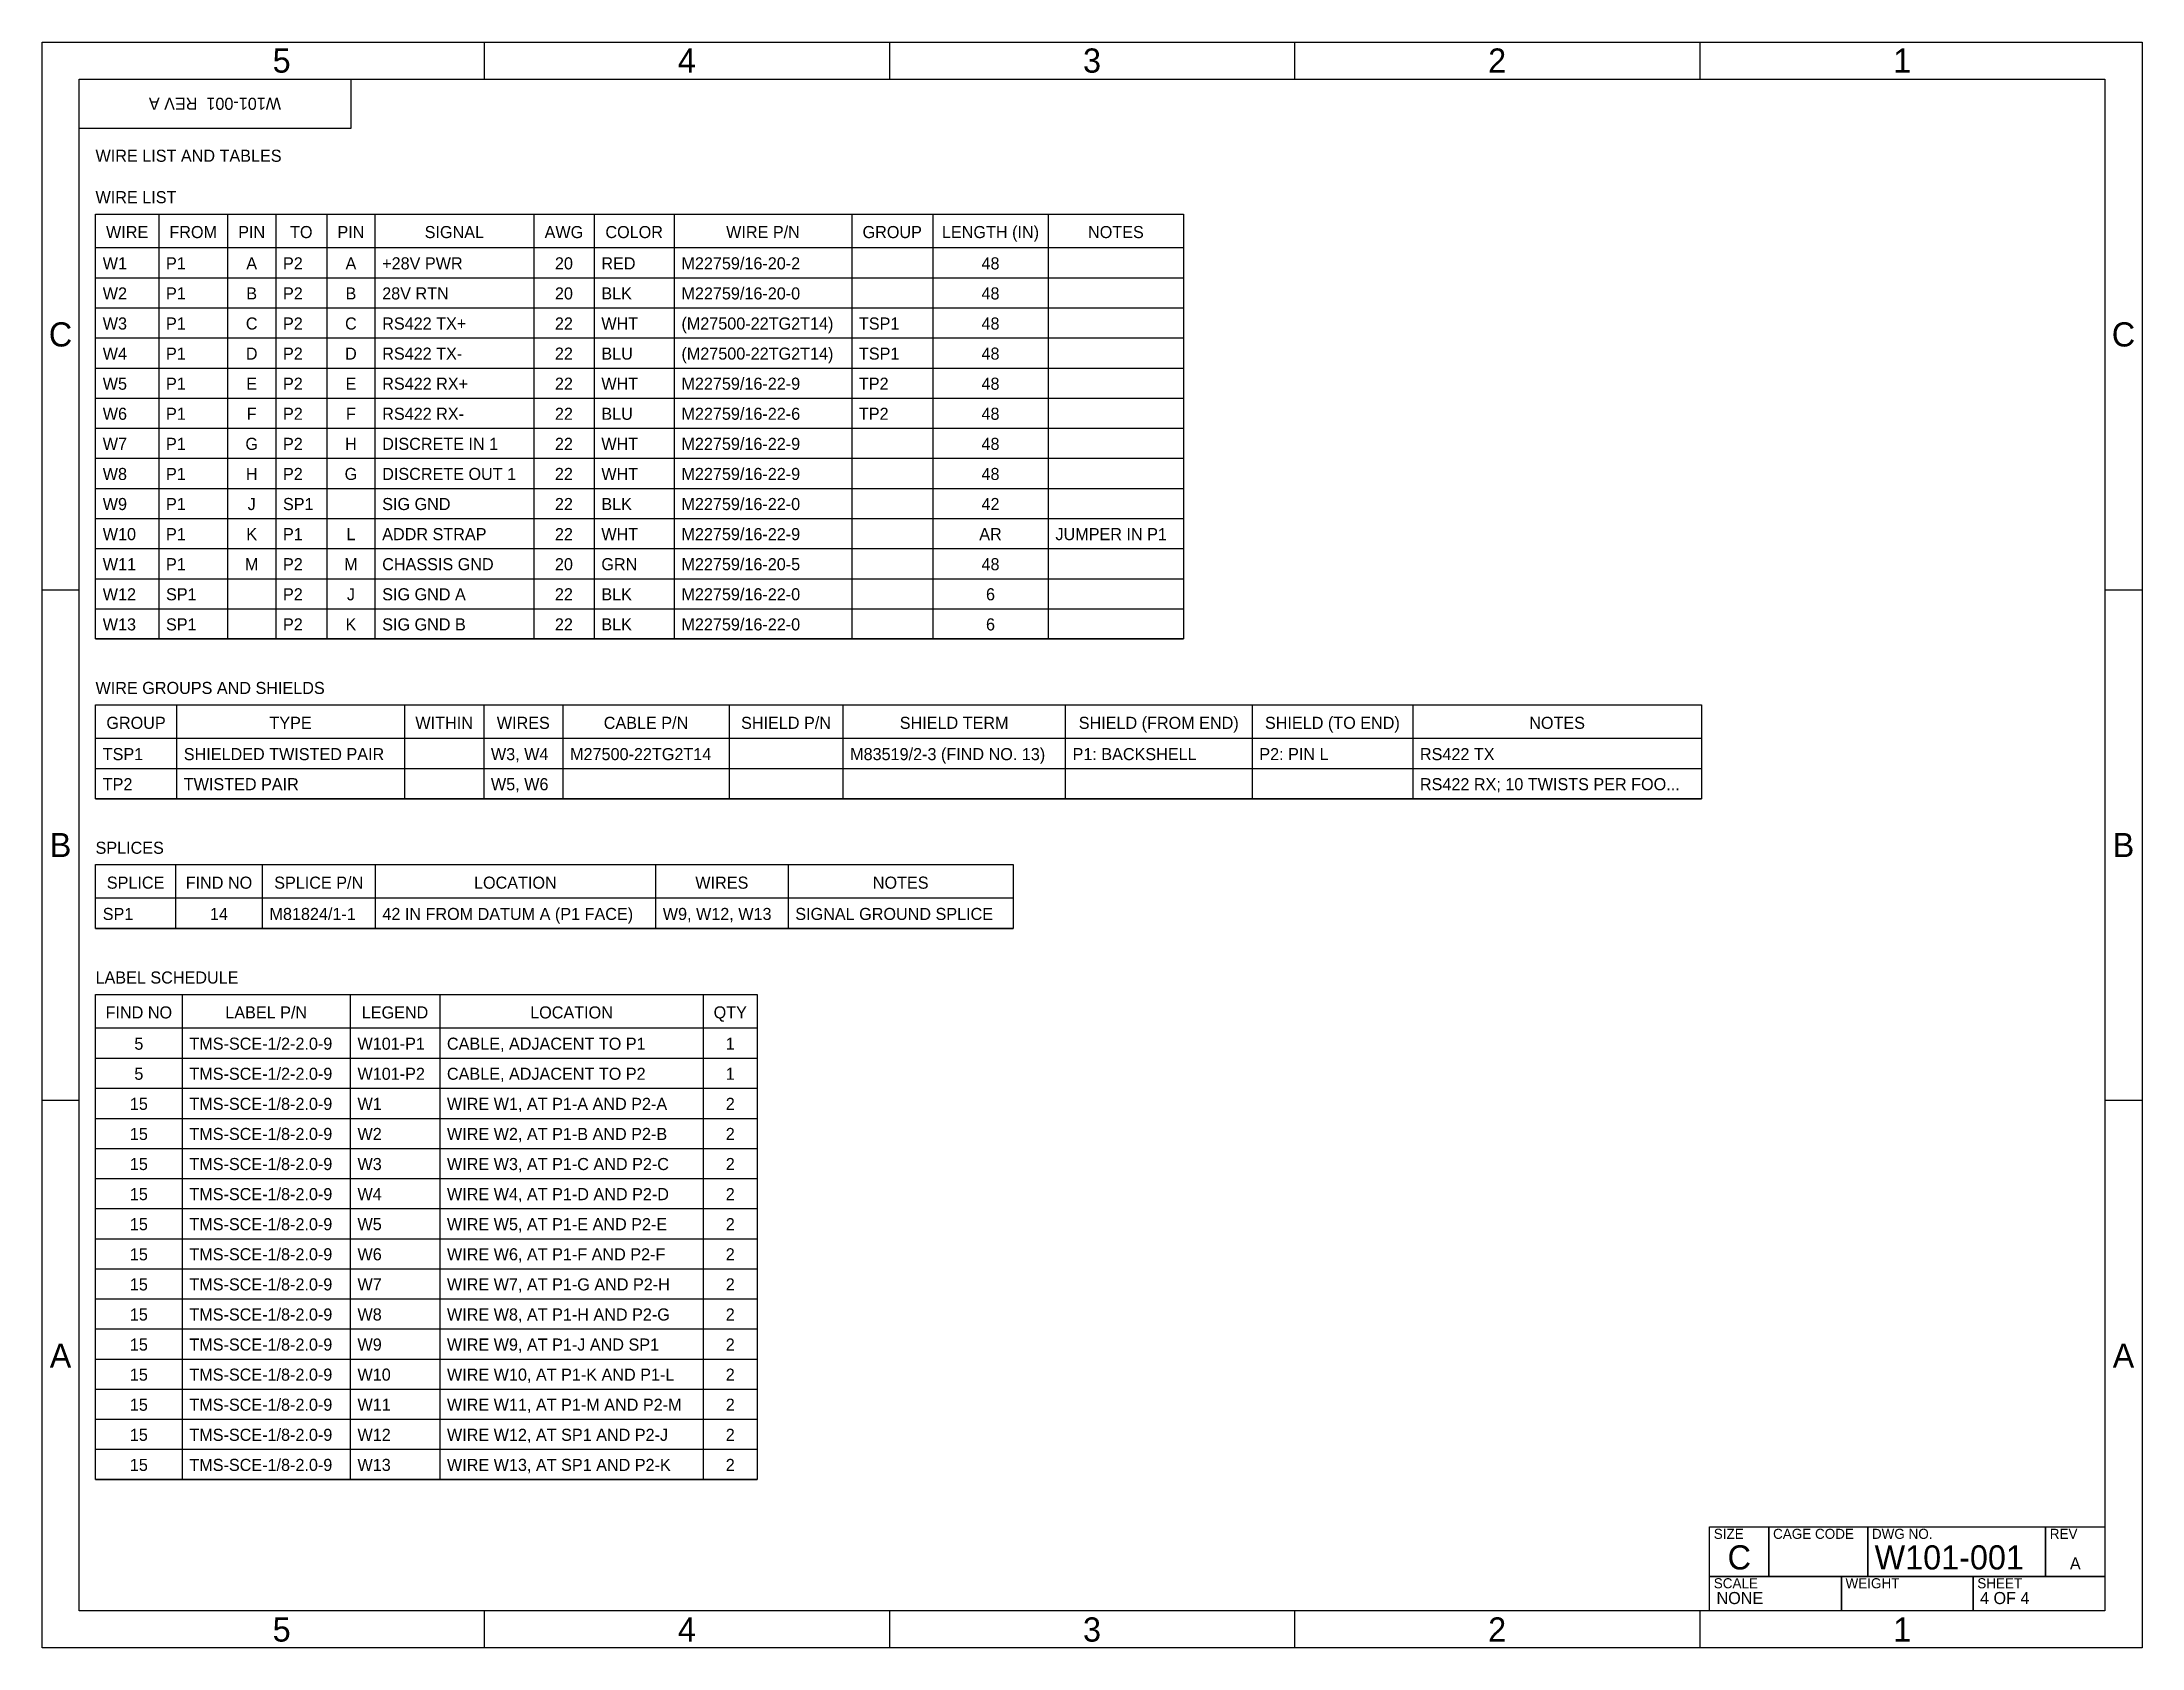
# Model space of a CAD drawing. Header units: inches. Extents: x 0.4 to 21.6, y 0.4 to 16.6.
import ezdxf
from ezdxf.enums import TextEntityAlignment as Align

# ---------------------------------------------------------------- set-up
doc = ezdxf.new("R2010")
doc.units = ezdxf.units.IN
doc.layers.get('0').update_dxf_attribs({"linetype": 'CONTINUOUS'})
for name, color, linetype in [('BORDER', 7, 'CONTINUOUS'), ('TABLES', 7, 'CONTINUOUS'), ('TITLE_BLOCK', 7, 'CONTINUOUS')]:
    doc.layers.add(name, color=color, linetype=linetype)

msp = doc.modelspace()

# ---------------------------------------------------------------- linework, layer by layer
at = {"layer": 'BORDER'}
for p, q in [((4.85, 16.625), (4.85, 16.25)), ((8.95, 16.625), (8.95, 16.25)), ((13.05, 16.625), (13.05, 16.25)), ((17.15, 16.625), (17.15, 16.25)), ((0.375, 11.0833), (0.75, 11.0833)), ((21.25, 11.0833), (21.625, 11.0833)), ((0.375, 5.9167), (0.75, 5.9167)), ((21.25, 5.9167), (21.625, 5.9167)), ((4.85, 0.75), (4.85, 0.375)), ((8.95, 0.75), (8.95, 0.375)), ((13.05, 0.75), (13.05, 0.375)), ((17.15, 0.75), (17.15, 0.375))]:
    msp.add_line(p, q, dxfattribs=at)
for points in [[(0.375, 16.625), (21.625, 16.625), (21.625, 0.375), (0.375, 0.375)], [(0.75, 16.25), (21.25, 16.25), (21.25, 0.75), (0.75, 0.75)], [(0.75, 16.25), (3.5, 16.25), (3.5, 15.75), (0.75, 15.75)]]:
    msp.add_lwpolyline(points, close=True, dxfattribs=at)
at = {"layer": 'TABLES'}
for p, q in [((1.5566, 14.8843), (1.5566, 10.5859)), ((2.2533, 14.8843), (2.2533, 10.5859)), ((2.7404, 14.8843), (2.7404, 10.5859)), ((3.2574, 14.8843), (3.2574, 10.5859)), ((3.7445, 14.8843), (3.7445, 10.5859)), ((5.3506, 14.8843), (5.3506, 10.5859)), ((5.9621, 14.8843), (5.9621, 10.5859)), ((6.7725, 14.8843), (6.7725, 10.5859)), ((8.5684, 14.8843), (8.5684, 10.5859)), ((9.3884, 14.8843), (9.3884, 10.5859)), ((10.5573, 14.8843), (10.5573, 10.5859)), ((0.9167, 14.239), (11.9267, 14.239)), ((0.9167, 13.9345), (11.9267, 13.9345)), ((0.9167, 13.6301), (11.9267, 13.6301)), ((0.9167, 13.3257), (11.9267, 13.3257)), ((0.9167, 13.0213), (11.9267, 13.0213)), ((0.9167, 12.7169), (11.9267, 12.7169)), ((0.9167, 12.4125), (11.9267, 12.4125)), ((0.9167, 12.108), (11.9267, 12.108)), ((0.9167, 11.8036), (11.9267, 11.8036)), ((0.9167, 11.4992), (11.9267, 11.4992)), ((0.9167, 11.1948), (11.9267, 11.1948)), ((0.9167, 10.8904), (11.9267, 10.8904)), ((0.9167, 10.5859), (11.9267, 10.5859)), ((1.7366, 9.9185), (1.7366, 8.9687)), ((4.0438, 9.9185), (4.0438, 8.9687)), ((4.8446, 9.9185), (4.8446, 8.9687)), ((5.6457, 9.9185), (5.6457, 8.9687)), ((7.3281, 9.9185), (7.3281, 8.9687)), ((8.4796, 9.9185), (8.4796, 8.9687)), ((10.7301, 9.9185), (10.7301, 8.9687)), ((12.6202, 9.9185), (12.6202, 8.9687)), ((14.2451, 9.9185), (14.2451, 8.9687)), ((0.9167, 9.2732), (17.1675, 9.2732)), ((0.9167, 8.9687), (17.1675, 8.9687)), ((1.7272, 8.3013), (1.7272, 7.6559)), ((2.604, 8.3013), (2.604, 7.6559)), ((3.7461, 8.3013), (3.7461, 7.6559)), ((6.5836, 8.3013), (6.5836, 7.6559)), ((7.9247, 8.3013), (7.9247, 7.6559)), ((0.9167, 7.6559), (10.2036, 7.6559)), ((1.7934, 6.9885), (1.7934, 2.0813)), ((3.4943, 6.9885), (3.4943, 2.0813)), ((4.3997, 6.9885), (4.3997, 2.0813)), ((7.0667, 6.9885), (7.0667, 2.0813)), ((0.9167, 6.3431), (7.6121, 6.3431)), ((0.9167, 6.0387), (7.6121, 6.0387)), ((0.9167, 5.7343), (7.6121, 5.7343)), ((0.9167, 5.4299), (7.6121, 5.4299)), ((0.9167, 5.1255), (7.6121, 5.1255)), ((0.9167, 4.8211), (7.6121, 4.8211)), ((0.9167, 4.5166), (7.6121, 4.5166)), ((0.9167, 4.2122), (7.6121, 4.2122)), ((0.9167, 3.9078), (7.6121, 3.9078)), ((0.9167, 3.6034), (7.6121, 3.6034)), ((0.9167, 3.299), (7.6121, 3.299)), ((0.9167, 2.9946), (7.6121, 2.9946)), ((0.9167, 2.6901), (7.6121, 2.6901)), ((0.9167, 2.3857), (7.6121, 2.3857)), ((0.9167, 2.0813), (7.6121, 2.0813))]:
    msp.add_line(p, q, dxfattribs=at)
for points in [[(0.9167, 14.8843), (11.9267, 14.8843), (11.9267, 14.5434), (0.9167, 14.5434)], [(0.9167, 14.8843), (11.9267, 14.8843), (11.9267, 10.5859), (0.9167, 10.5859)], [(0.9167, 9.9185), (17.1675, 9.9185), (17.1675, 9.5776), (0.9167, 9.5776)], [(0.9167, 9.9185), (17.1675, 9.9185), (17.1675, 8.9687), (0.9167, 8.9687)], [(0.9167, 8.3013), (10.2036, 8.3013), (10.2036, 7.9604), (0.9167, 7.9604)], [(0.9167, 8.3013), (10.2036, 8.3013), (10.2036, 7.6559), (0.9167, 7.6559)], [(0.9167, 6.9885), (7.6121, 6.9885), (7.6121, 6.6476), (0.9167, 6.6476)], [(0.9167, 6.9885), (7.6121, 6.9885), (7.6121, 2.0813), (0.9167, 2.0813)]]:
    msp.add_lwpolyline(points, close=True, dxfattribs=at)
at = {"layer": 'TITLE_BLOCK'}
for points in [[(17.25, 1.6), (21.25, 1.6), (21.25, 0.75), (17.25, 0.75)], [(17.25, 1.6), (17.85, 1.6), (17.85, 1.1), (17.25, 1.1)], [(17.85, 1.6), (18.85, 1.6), (18.85, 1.1), (17.85, 1.1)], [(18.85, 1.6), (20.65, 1.6), (20.65, 1.1), (18.85, 1.1)], [(20.65, 1.6), (21.25, 1.6), (21.25, 1.1), (20.65, 1.1)], [(17.25, 1.1), (18.5833, 1.1), (18.5833, 0.75), (17.25, 0.75)], [(18.5833, 1.1), (19.9167, 1.1), (19.9167, 0.75), (18.5833, 0.75)], [(19.9167, 1.1), (21.25, 1.1), (21.25, 0.75), (19.9167, 0.75)]]:
    msp.add_lwpolyline(points, close=True, dxfattribs=at)

# ---------------------------------------------------------------- texts
msp.add_text('WIRE LIST AND TABLES', height=0.1224).set_placement((0.9167, 15.4129))
at = {"layer": 'BORDER'}
for s, p in [('5', (2.8, 16.3148)), ('4', (6.9, 16.3148)), ('3', (11, 16.3148)), ('2', (15.1, 16.3148)), ('1', (19.2, 16.3148)), ('C', (0.5625, 13.5439)), ('C', (21.4375, 13.5439)), ('B', (0.5625, 8.3773)), ('B', (21.4375, 8.3773)), ('A', (0.5625, 3.2106)), ('A', (21.4375, 3.2106)), ('5', (2.8, 0.4398)), ('4', (6.9, 0.4398)), ('3', (11, 0.4398)), ('2', (15.1, 0.4398)), ('1', (19.2, 0.4398))]:
    msp.add_text(s, height=0.2448, dxfattribs=at).set_placement(p, align=Align.CENTER)
msp.add_text('W101-001  REV A', height=0.1224, rotation=180, dxfattribs=at).set_placement((2.125, 16.0614), align=Align.CENTER)
at = {"layer": 'TABLES'}
for s, p in [('WIRE LIST', (0.9167, 14.9939)), ('M22759/16-20-2', (6.8456, 14.3242)), ('W1', (0.9897, 14.3242)), ('P1', (1.6297, 14.3242)), ('P2', (2.8134, 14.3242)), ('+28V PWR', (3.8175, 14.3242)), ('RED', (6.0352, 14.3242)), ('W2', (0.9897, 14.0198)), ('P1', (1.6297, 14.0198)), ('P2', (2.8134, 14.0198)), ('28V RTN', (3.8175, 14.0198)), ('BLK', (6.0352, 14.0198)), ('M22759/16-20-0', (6.8456, 14.0198)), ('W3', (0.9897, 13.7154)), ('P1', (1.6297, 13.7154)), ('P2', (2.8134, 13.7154)), ('RS422 TX+', (3.8175, 13.7154)), ('WHT', (6.0352, 13.7154)), ('(M27500-22TG2T14)', (6.8456, 13.7154)), ('TSP1', (8.6415, 13.7154)), ('W4', (0.9897, 13.4109)), ('P1', (1.6297, 13.4109)), ('P2', (2.8134, 13.4109)), ('RS422 TX-', (3.8175, 13.4109)), ('BLU', (6.0352, 13.4109)), ('(M27500-22TG2T14)', (6.8456, 13.4109)), ('TSP1', (8.6415, 13.4109)), ('W5', (0.9897, 13.1065)), ('P1', (1.6297, 13.1065)), ('P2', (2.8134, 13.1065)), ('RS422 RX+', (3.8175, 13.1065)), ('WHT', (6.0352, 13.1065)), ('M22759/16-22-9', (6.8456, 13.1065)), ('TP2', (8.6415, 13.1065)), ('W6', (0.9897, 12.8021)), ('P1', (1.6297, 12.8021)), ('P2', (2.8134, 12.8021)), ('RS422 RX-', (3.8175, 12.8021)), ('BLU', (6.0352, 12.8021)), ('M22759/16-22-6', (6.8456, 12.8021)), ('TP2', (8.6415, 12.8021)), ('W7', (0.9897, 12.4977)), ('P1', (1.6297, 12.4977)), ('P2', (2.8134, 12.4977)), ('DISCRETE IN 1', (3.8175, 12.4977)), ('WHT', (6.0352, 12.4977)), ('M22759/16-22-9', (6.8456, 12.4977)), ('W8', (0.9897, 12.1933)), ('P1', (1.6297, 12.1933)), ('P2', (2.8134, 12.1933)), ('DISCRETE OUT 1', (3.8175, 12.1933)), ('WHT', (6.0352, 12.1933)), ('M22759/16-22-9', (6.8456, 12.1933)), ('W9', (0.9897, 11.8889)), ('P1', (1.6297, 11.8889)), ('SP1', (2.8134, 11.8889)), ('SIG GND', (3.8175, 11.8889)), ('BLK', (6.0352, 11.8889)), ('M22759/16-22-0', (6.8456, 11.8889)), ('W10', (0.9897, 11.5844)), ('P1', (1.6297, 11.5844)), ('P1', (2.8134, 11.5844)), ('ADDR STRAP', (3.8175, 11.5844)), ('WHT', (6.0352, 11.5844)), ('M22759/16-22-9', (6.8456, 11.5844)), ('JUMPER IN P1', (10.6304, 11.5844)), ('W11', (0.9897, 11.28)), ('P1', (1.6297, 11.28)), ('P2', (2.8134, 11.28)), ('CHASSIS GND', (3.8175, 11.28)), ('GRN', (6.0352, 11.28)), ('M22759/16-20-5', (6.8456, 11.28)), ('W12', (0.9897, 10.9756)), ('SP1', (1.6297, 10.9756)), ('P2', (2.8134, 10.9756)), ('SIG GND A', (3.8175, 10.9756)), ('BLK', (6.0352, 10.9756)), ('M22759/16-22-0', (6.8456, 10.9756)), ('W13', (0.9897, 10.6712)), ('SP1', (1.6297, 10.6712)), ('P2', (2.8134, 10.6712)), ('SIG GND B', (3.8175, 10.6712)), ('BLK', (6.0352, 10.6712)), ('M22759/16-22-0', (6.8456, 10.6712)), ('WIRE GROUPS AND SHIELDS', (0.9167, 10.0281)), ('TSP1', (0.9897, 9.3584)), ('SHIELDED TWISTED PAIR', (1.8097, 9.3584)), ('W3, W4', (4.9177, 9.3584)), ('M27500-22TG2T14', (5.7187, 9.3584)), ('M83519/2-3 (FIND NO. 13)', (8.5526, 9.3584)), ('P1: BACKSHELL', (10.8032, 9.3584)), ('P2: PIN L', (12.6932, 9.3584)), ('RS422 TX', (14.3182, 9.3584)), ('TP2', (0.9897, 9.054)), ('TWISTED PAIR', (1.8097, 9.054)), ('W5, W6', (4.9177, 9.054)), ('RS422 RX; 10 TWISTS PER FOO...', (14.3182, 9.054)), ('SPLICES', (0.9167, 8.4109)), ('SP1', (0.9897, 7.7412)), ('M81824/1-1', (2.677, 7.7412)), ('42 IN FROM DATUM A (P1 FACE)', (3.8192, 7.7412)), ('W9, W12, W13', (6.6567, 7.7412)), ('SIGNAL GROUND SPLICE', (7.9978, 7.7412)), ('LABEL SCHEDULE', (0.9167, 7.0981)), ('TMS-SCE-1/2-2.0-9', (1.8664, 6.4284)), ('W101-P1', (3.5674, 6.4284)), ('CABLE, ADJACENT TO P1', (4.4728, 6.4284)), ('TMS-SCE-1/2-2.0-9', (1.8664, 6.124)), ('W101-P2', (3.5674, 6.124)), ('CABLE, ADJACENT TO P2', (4.4728, 6.124)), ('TMS-SCE-1/8-2.0-9', (1.8664, 5.8195)), ('W1', (3.5674, 5.8195)), ('WIRE W1, AT P1-A AND P2-A', (4.4728, 5.8195)), ('TMS-SCE-1/8-2.0-9', (1.8664, 5.5151)), ('W2', (3.5674, 5.5151)), ('WIRE W2, AT P1-B AND P2-B', (4.4728, 5.5151)), ('TMS-SCE-1/8-2.0-9', (1.8664, 5.2107)), ('W3', (3.5674, 5.2107)), ('WIRE W3, AT P1-C AND P2-C', (4.4728, 5.2107)), ('TMS-SCE-1/8-2.0-9', (1.8664, 4.9063)), ('W4', (3.5674, 4.9063)), ('WIRE W4, AT P1-D AND P2-D', (4.4728, 4.9063)), ('TMS-SCE-1/8-2.0-9', (1.8664, 4.6019)), ('W5', (3.5674, 4.6019)), ('WIRE W5, AT P1-E AND P2-E', (4.4728, 4.6019)), ('TMS-SCE-1/8-2.0-9', (1.8664, 4.2975)), ('W6', (3.5674, 4.2975)), ('WIRE W6, AT P1-F AND P2-F', (4.4728, 4.2975)), ('TMS-SCE-1/8-2.0-9', (1.8664, 3.993)), ('W7', (3.5674, 3.993)), ('WIRE W7, AT P1-G AND P2-H', (4.4728, 3.993)), ('TMS-SCE-1/8-2.0-9', (1.8664, 3.6886)), ('W8', (3.5674, 3.6886)), ('WIRE W8, AT P1-H AND P2-G', (4.4728, 3.6886)), ('TMS-SCE-1/8-2.0-9', (1.8664, 3.3842)), ('W9', (3.5674, 3.3842)), ('WIRE W9, AT P1-J AND SP1', (4.4728, 3.3842)), ('TMS-SCE-1/8-2.0-9', (1.8664, 3.0798)), ('W10', (3.5674, 3.0798)), ('WIRE W10, AT P1-K AND P1-L', (4.4728, 3.0798)), ('TMS-SCE-1/8-2.0-9', (1.8664, 2.7754)), ('W11', (3.5674, 2.7754)), ('WIRE W11, AT P1-M AND P2-M', (4.4728, 2.7754)), ('TMS-SCE-1/8-2.0-9', (1.8664, 2.471)), ('W12', (3.5674, 2.471)), ('WIRE W12, AT SP1 AND P2-J', (4.4728, 2.471)), ('TMS-SCE-1/8-2.0-9', (1.8664, 2.1665)), ('W13', (3.5674, 2.1665)), ('WIRE W13, AT SP1 AND P2-K', (4.4728, 2.1665))]:
    msp.add_text(s, height=0.1224, dxfattribs=at).set_placement(p)
for s, p in [('WIRE', (1.2366, 14.6408)), ('FROM', (1.905, 14.6408)), ('PIN', (2.4968, 14.6408)), ('TO', (2.9989, 14.6408)), ('PIN', (3.5009, 14.6408)), ('SIGNAL', (4.5475, 14.6408)), ('AWG', (5.6564, 14.6408)), ('COLOR', (6.3673, 14.6408)), ('WIRE P/N', (7.6705, 14.6408)), ('GROUP', (8.9784, 14.6408)), ('LENGTH (IN)', (9.9729, 14.6408)), ('NOTES', (11.242, 14.6408)), ('A', (2.4968, 14.3242)), ('A', (3.5009, 14.3242)), ('20', (5.6564, 14.3242)), ('48', (9.9729, 14.3242)), ('B', (2.4968, 14.0198)), ('B', (3.5009, 14.0198)), ('20', (5.6564, 14.0198)), ('48', (9.9729, 14.0198)), ('C', (2.4968, 13.7154)), ('C', (3.5009, 13.7154)), ('22', (5.6564, 13.7154)), ('48', (9.9729, 13.7154)), ('D', (2.4968, 13.4109)), ('D', (3.5009, 13.4109)), ('22', (5.6564, 13.4109)), ('48', (9.9729, 13.4109)), ('E', (2.4968, 13.1065)), ('E', (3.5009, 13.1065)), ('22', (5.6564, 13.1065)), ('48', (9.9729, 13.1065)), ('F', (2.4968, 12.8021)), ('F', (3.5009, 12.8021)), ('22', (5.6564, 12.8021)), ('48', (9.9729, 12.8021)), ('G', (2.4968, 12.4977)), ('H', (3.5009, 12.4977)), ('22', (5.6564, 12.4977)), ('48', (9.9729, 12.4977)), ('H', (2.4968, 12.1933)), ('G', (3.5009, 12.1933)), ('22', (5.6564, 12.1933)), ('48', (9.9729, 12.1933)), ('J', (2.4968, 11.8889)), ('22', (5.6564, 11.8889)), ('42', (9.9729, 11.8889)), ('K', (2.4968, 11.5844)), ('L', (3.5009, 11.5844)), ('22', (5.6564, 11.5844)), ('AR', (9.9729, 11.5844)), ('M', (2.4968, 11.28)), ('M', (3.5009, 11.28)), ('20', (5.6564, 11.28)), ('48', (9.9729, 11.28)), ('J', (3.5009, 10.9756)), ('22', (5.6564, 10.9756)), ('6', (9.9729, 10.9756)), ('K', (3.5009, 10.6712)), ('22', (5.6564, 10.6712)), ('6', (9.9729, 10.6712)), ('GROUP', (1.3266, 9.675)), ('TYPE', (2.8902, 9.675)), ('WITHIN', (4.4442, 9.675)), ('WIRES', (5.2452, 9.675)), ('CABLE P/N', (6.4869, 9.675)), ('SHIELD P/N', (7.9038, 9.675)), ('SHIELD TERM', (9.6049, 9.675)), ('SHIELD (FROM END)', (11.6752, 9.675)), ('SHIELD (TO END)', (13.4326, 9.675)), ('NOTES', (15.7063, 9.675)), ('SPLICE', (1.322, 8.0578)), ('FIND NO', (2.1656, 8.0578)), ('SPLICE P/N', (3.175, 8.0578)), ('LOCATION', (5.1649, 8.0578)), ('WIRES', (7.2542, 8.0578)), ('NOTES', (9.0641, 8.0578)), ('14', (2.1656, 7.7412)), ('FIND NO', (1.355, 6.745)), ('LABEL P/N', (2.6439, 6.745)), ('LEGEND', (3.947, 6.745)), ('LOCATION', (5.7332, 6.745)), ('QTY', (7.3394, 6.745)), ('5', (1.355, 6.4284)), ('1', (7.3394, 6.4284)), ('5', (1.355, 6.124)), ('1', (7.3394, 6.124)), ('15', (1.355, 5.8195)), ('2', (7.3394, 5.8195)), ('15', (1.355, 5.5151)), ('2', (7.3394, 5.5151)), ('15', (1.355, 5.2107)), ('2', (7.3394, 5.2107)), ('15', (1.355, 4.9063)), ('2', (7.3394, 4.9063)), ('15', (1.355, 4.6019)), ('2', (7.3394, 4.6019)), ('15', (1.355, 4.2975)), ('2', (7.3394, 4.2975)), ('15', (1.355, 3.993)), ('2', (7.3394, 3.993)), ('15', (1.355, 3.6886)), ('2', (7.3394, 3.6886)), ('15', (1.355, 3.3842)), ('2', (7.3394, 3.3842)), ('15', (1.355, 3.0798)), ('2', (7.3394, 3.0798)), ('15', (1.355, 2.7754)), ('2', (7.3394, 2.7754)), ('15', (1.355, 2.471)), ('2', (7.3394, 2.471)), ('15', (1.355, 2.1665)), ('2', (7.3394, 2.1665))]:
    msp.add_text(s, height=0.1224, dxfattribs=at).set_placement(p, align=Align.CENTER)
at = {"layer": 'TITLE_BLOCK'}
for s, height, p in [('SIZE', 0.102, (17.2917, 1.4792)), ('CAGE CODE', 0.102, (17.8917, 1.4792)), ('DWG NO.', 0.102, (18.8917, 1.4792)), ('REV', 0.102, (20.6917, 1.4792)), ('W101-001', 0.2448, (18.9194, 1.1694)), ('SCALE', 0.102, (17.2917, 0.9792)), ('WEIGHT', 0.102, (18.625, 0.9792)), ('SHEET', 0.102, (19.9583, 0.9792)), ('NONE', 0.1224, (17.3194, 0.8194)), ('4 OF 4', 0.1224, (19.9861, 0.8194))]:
    msp.add_text(s, height=height, dxfattribs=at).set_placement(p)
for s, height, p in [('C', 0.2448, (17.55, 1.1694)), ('A', 0.1224, (20.95, 1.1694))]:
    msp.add_text(s, height=height, dxfattribs=at).set_placement(p, align=Align.CENTER)

doc.saveas('drawing.dxf')
